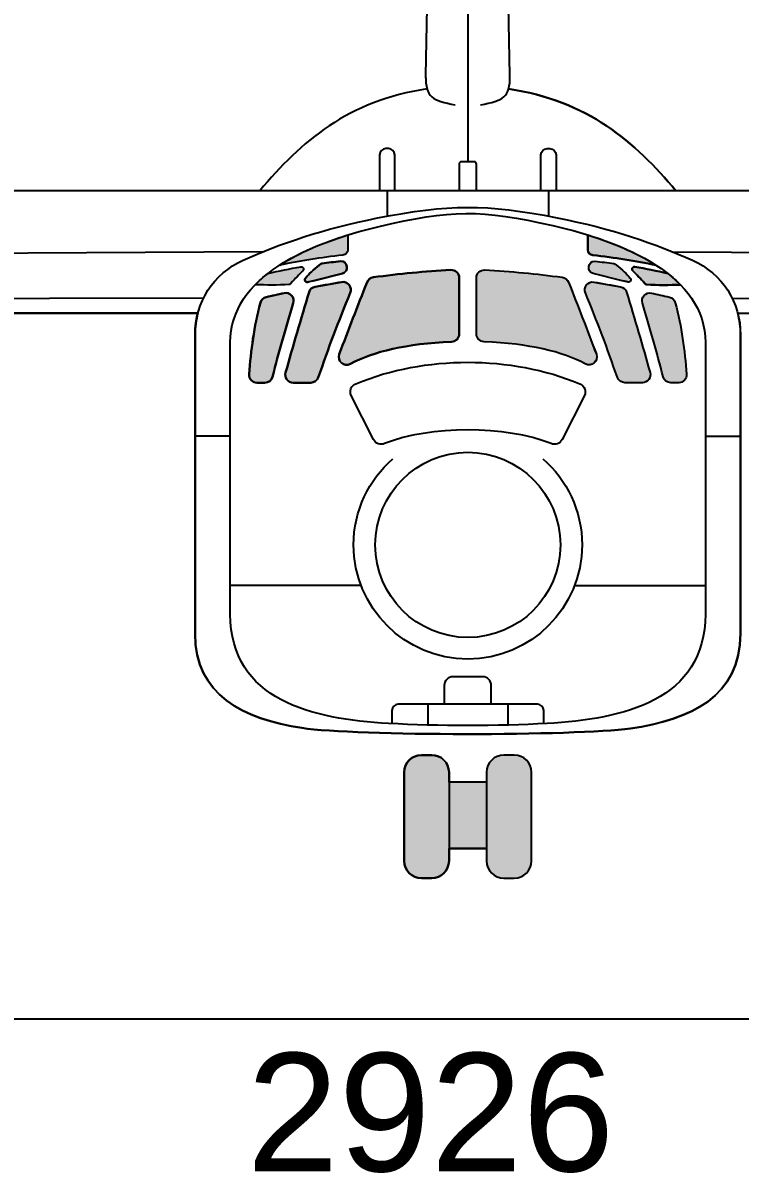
# Model space of a CAD drawing. Extents: x 65 to 351, y 40 to 245.
# Drawn here: x 254.15 to 270.15, y 182.53 to 208.19 of the extents above; entities that cross this region are included whole.
import ezdxf

# ---------------------------------------------------------------- set-up
doc = ezdxf.new("R2010")
doc.units = 0
doc.header["$MEASUREMENT"] = 0
doc.layers.add('4-VIEW', color=7, linetype='CONTINUOUS')
doc.layers.add('SOLIDS', color=7, linetype='CONTINUOUS')

# ---------------------------------------------------------------- blocks, each defined once
blk = doc.blocks.new('BLOCK_2')
at = {"layer": '4-VIEW', "color": 250}
for points in [[(264.073, 223.097), (264.073, 205.092)], [(282.005, 204.444), (246.141, 204.444)], [(262.274, 204.444), (262.274, 203.879)], [(265.872, 204.444), (265.872, 203.879)], [(259.498, 203.083), (247.686, 203.018)], [(268.648, 203.083), (280.46, 203.018)], [(258.177, 202.053), (247.857, 202.031)], [(269.968, 202.053), (280.289, 202.031)], [(258.051, 201.718), (247.857, 201.718)], [(270.095, 201.718), (280.289, 201.718)], [(258.774, 198.975), (257.988, 198.975)], [(269.372, 198.975), (270.157, 198.975)], [(261.691, 195.64), (258.774, 195.64)], [(266.455, 195.64), (269.372, 195.64)], [(263.182, 192.992), (263.182, 192.535)], [(264.963, 192.992), (264.963, 192.526)], [(264.492, 191.253), (263.653, 191.253)], [(264.492, 189.775), (263.653, 189.775)]]:
    blk.add_lwpolyline(points, dxfattribs=at)
for points, knots in [([(264.354, 206.363), (264.864, 206.452), (265.019, 206.535), (265.013, 207.017), (265.013, 207.017), (264.715, 222.587), (264.715, 222.587), (264.689, 223.937), (263.457, 223.937), (263.431, 222.587), (263.431, 222.587), (263.132, 207.017), (263.132, 207.017), (263.127, 206.535), (263.282, 206.452), (263.792, 206.363)], [0, 0, 0, 0, 1, 1, 1, 2, 2, 2, 3, 3, 3, 4, 4, 4, 5, 5, 5, 5]), ([(262.443, 204.444), (262.443, 204.444), (262.443, 205.248), (262.443, 205.248), (262.443, 205.325), (262.379, 205.388), (262.301, 205.388), (262.301, 205.388), (262.246, 205.388), (262.246, 205.388), (262.168, 205.388), (262.105, 205.325), (262.105, 205.248), (262.105, 205.248), (262.105, 204.444), (262.105, 204.444)], [0, 0, 0, 0, 1, 1, 1, 2, 2, 2, 3, 3, 3, 4, 4, 4, 5, 5, 5, 5]), ([(265.703, 204.444), (265.703, 204.444), (265.703, 205.248), (265.703, 205.248), (265.703, 205.325), (265.766, 205.388), (265.844, 205.388), (265.844, 205.388), (265.899, 205.388), (265.899, 205.388), (265.977, 205.388), (266.041, 205.325), (266.041, 205.248), (266.041, 205.248), (266.041, 204.444), (266.041, 204.444)], [0, 0, 0, 0, 1, 1, 1, 2, 2, 2, 3, 3, 3, 4, 4, 4, 5, 5, 5, 5]), ([(264.266, 204.444), (264.266, 204.444), (264.266, 205.039), (264.266, 205.039), (264.266, 205.068), (264.242, 205.096), (264.213, 205.092), (264.213, 205.092), (263.932, 205.092), (263.932, 205.092), (263.903, 205.096), (263.879, 205.068), (263.879, 205.039), (263.879, 205.039), (263.879, 204.444), (263.879, 204.444)], [0, 0, 0, 0, 1, 1, 1, 2, 2, 2, 3, 3, 3, 4, 4, 4, 5, 5, 5, 5]), ([(267.701, 192.451), (269.041, 192.638), (270.157, 193.171), (270.157, 194.566), (270.157, 194.566), (270.157, 201.23), (270.157, 201.23), (270.157, 201.965), (269.752, 202.594), (269.082, 202.896), (268.265, 203.265), (267.29, 203.603), (266.063, 203.844), (264.473, 204.155), (263.651, 204.153), (262.061, 203.839), (260.844, 203.599), (259.875, 203.263), (259.064, 202.896), (258.394, 202.594), (257.988, 201.965), (257.988, 201.23), (257.988, 201.23), (257.988, 194.566), (257.988, 194.566), (257.988, 193.196), (259.065, 192.658), (260.372, 192.462), (261.58, 192.281), (266.475, 192.281), (267.701, 192.451), (267.701, 192.451), (267.701, 192.451), (267.701, 192.451)], [0, 0, 0, 0, 1, 1, 1, 2, 2, 2, 3, 3, 3, 4, 4, 4, 5, 5, 5, 6, 6, 6, 7, 7, 7, 8, 8, 8, 9, 9, 9, 10, 10, 10, 11, 11, 11, 11]), ([(265.842, 192.561), (267.539, 192.655), (269.372, 193.077), (269.372, 195.001), (269.372, 195.001), (269.372, 201.059), (269.372, 201.059), (269.372, 202.557), (267.564, 203.303), (265.968, 203.67), (264.378, 204.035), (263.683, 204.028), (262.092, 203.65), (260.517, 203.276), (258.774, 202.53), (258.774, 201.059), (258.774, 201.059), (258.774, 195.001), (258.774, 195.001), (258.774, 193.076), (260.608, 192.654), (262.306, 192.561), (263.411, 192.5), (264.737, 192.5), (265.842, 192.561), (265.842, 192.561), (265.842, 192.561), (265.842, 192.561)], [0, 0, 0, 0, 1, 1, 1, 2, 2, 2, 3, 3, 3, 4, 4, 4, 5, 5, 5, 6, 6, 6, 7, 7, 7, 8, 8, 8, 9, 9, 9, 9]), ([(261.393, 203.46), (261.393, 203.46), (261.393, 203.132), (261.393, 203.132), (261.393, 203.069), (261.346, 203.016), (261.284, 203.009), (260.798, 202.956), (260.33, 202.88), (259.875, 202.787)], [0, 0, 0, 0, 1, 1, 1, 2, 2, 2, 3, 3, 3, 3]), ([(266.752, 203.46), (266.752, 203.46), (266.752, 203.132), (266.752, 203.132), (266.752, 203.069), (266.799, 203.016), (266.862, 203.009), (267.347, 202.956), (267.815, 202.88), (268.271, 202.787)], [0, 0, 0, 0, 1, 1, 1, 2, 2, 2, 3, 3, 3, 3]), ([(259.613, 202.602), (259.858, 202.657), (260.1, 202.706), (260.347, 202.75), (260.37, 202.754), (260.392, 202.743), (260.403, 202.722), (260.413, 202.7), (260.409, 202.676), (260.392, 202.659), (260.29, 202.563), (260.238, 202.506), (260.118, 202.371), (260.109, 202.36), (260.097, 202.354), (260.082, 202.353), (259.834, 202.336), (259.574, 202.345), (259.325, 202.345)], [0, 0, 0, 0, 1, 1, 1, 2, 2, 2, 3, 3, 3, 4, 4, 4, 5, 5, 5, 6, 6, 6, 6]), ([(260.448, 202.496), (260.553, 202.619), (260.594, 202.648), (260.787, 202.812), (260.795, 202.818), (260.804, 202.822), (260.814, 202.823), (260.953, 202.843), (261.093, 202.859), (261.236, 202.874), (261.397, 202.89), (261.422, 202.638), (261.279, 202.602), (261.279, 202.602), (260.661, 202.447), (260.661, 202.447), (260.606, 202.433), (260.552, 202.421), (260.498, 202.41), (260.476, 202.405), (260.454, 202.415), (260.442, 202.435), (260.431, 202.455), (260.433, 202.479), (260.448, 202.496), (260.448, 202.496), (260.448, 202.496), (260.448, 202.496)], [0, 0, 0, 0, 1, 1, 1, 2, 2, 2, 3, 3, 3, 4, 4, 4, 5, 5, 5, 6, 6, 6, 7, 7, 7, 8, 8, 8, 9, 9, 9, 9]), ([(261.965, 202.516), (262.539, 202.593), (263.116, 202.649), (263.694, 202.68), (263.796, 202.685), (263.88, 202.605), (263.88, 202.504), (263.88, 202.504), (263.88, 201.253), (263.88, 201.253), (263.88, 201.159), (263.806, 201.081), (263.712, 201.077), (262.701, 201.034), (261.967, 200.86), (261.453, 200.583), (261.31, 200.505), (261.147, 200.647), (261.204, 200.799), (261.406, 201.336), (261.613, 201.872), (261.825, 202.406), (261.849, 202.467), (261.9, 202.507), (261.965, 202.516), (261.965, 202.516), (261.965, 202.516), (261.965, 202.516)], [0, 0, 0, 0, 1, 1, 1, 2, 2, 2, 3, 3, 3, 4, 4, 4, 5, 5, 5, 6, 6, 6, 7, 7, 7, 8, 8, 8, 9, 9, 9, 9]), ([(266.18, 202.516), (265.606, 202.593), (265.03, 202.649), (264.451, 202.68), (264.349, 202.685), (264.265, 202.605), (264.265, 202.504), (264.265, 202.504), (264.265, 201.253), (264.265, 201.253), (264.265, 201.159), (264.339, 201.081), (264.434, 201.077), (265.445, 201.034), (266.178, 200.86), (266.693, 200.583), (266.836, 200.505), (266.998, 200.647), (266.941, 200.799), (266.739, 201.336), (266.533, 201.872), (266.32, 202.406), (266.296, 202.467), (266.245, 202.507), (266.18, 202.516), (266.18, 202.516), (266.18, 202.516), (266.18, 202.516)], [0, 0, 0, 0, 1, 1, 1, 2, 2, 2, 3, 3, 3, 4, 4, 4, 5, 5, 5, 6, 6, 6, 7, 7, 7, 8, 8, 8, 9, 9, 9, 9]), ([(267.698, 202.496), (267.592, 202.619), (267.552, 202.648), (267.359, 202.812), (267.35, 202.818), (267.341, 202.822), (267.331, 202.823), (267.193, 202.843), (267.052, 202.859), (266.909, 202.874), (266.749, 202.89), (266.723, 202.638), (266.867, 202.602), (266.867, 202.602), (267.485, 202.447), (267.485, 202.447), (267.54, 202.433), (267.594, 202.421), (267.647, 202.41), (267.67, 202.405), (267.692, 202.415), (267.704, 202.435), (267.715, 202.455), (267.713, 202.479), (267.698, 202.496), (267.698, 202.496), (267.698, 202.496), (267.698, 202.496)], [0, 0, 0, 0, 1, 1, 1, 2, 2, 2, 3, 3, 3, 4, 4, 4, 5, 5, 5, 6, 6, 6, 7, 7, 7, 8, 8, 8, 9, 9, 9, 9]), ([(268.532, 202.602), (268.287, 202.657), (268.045, 202.706), (267.799, 202.75), (267.776, 202.754), (267.753, 202.743), (267.742, 202.722), (267.732, 202.7), (267.736, 202.676), (267.754, 202.659), (267.855, 202.563), (267.908, 202.506), (268.027, 202.371), (268.036, 202.36), (268.049, 202.354), (268.063, 202.353), (268.311, 202.336), (268.571, 202.345), (268.82, 202.345)], [0, 0, 0, 0, 1, 1, 1, 2, 2, 2, 3, 3, 3, 4, 4, 4, 5, 5, 5, 6, 6, 6, 6]), ([(259.573, 202.073), (259.706, 202.104), (259.84, 202.134), (259.972, 202.163), (260.035, 202.176), (260.096, 202.157), (260.14, 202.109), (260.183, 202.062), (260.197, 202), (260.178, 201.938), (260.009, 201.392), (259.855, 200.844), (259.715, 200.296), (259.694, 200.217), (259.625, 200.164), (259.544, 200.164), (259.544, 200.164), (259.368, 200.164), (259.368, 200.164), (259.317, 200.164), (259.274, 200.183), (259.239, 200.22), (259.205, 200.257), (259.188, 200.302), (259.192, 200.352), (259.23, 200.884), (259.304, 201.415), (259.444, 201.946), (259.46, 202.011), (259.509, 202.057), (259.573, 202.073), (259.573, 202.073), (259.573, 202.073), (259.573, 202.073)], [0, 0, 0, 0, 1, 1, 1, 2, 2, 2, 3, 3, 3, 4, 4, 4, 5, 5, 5, 6, 6, 6, 7, 7, 7, 8, 8, 8, 9, 9, 9, 10, 10, 10, 11, 11, 11, 11]), ([(260.666, 202.304), (260.864, 202.341), (261.06, 202.377), (261.258, 202.409), (261.323, 202.42), (261.384, 202.397), (261.425, 202.345), (261.466, 202.294), (261.474, 202.229), (261.45, 202.169), (261.191, 201.543), (260.955, 200.914), (260.737, 200.283), (260.712, 200.21), (260.647, 200.164), (260.57, 200.164), (260.57, 200.164), (260.176, 200.164), (260.176, 200.164), (260.12, 200.164), (260.07, 200.188), (260.036, 200.234), (260.002, 200.279), (259.991, 200.333), (260.007, 200.388), (260.175, 200.987), (260.35, 201.585), (260.531, 202.182), (260.55, 202.246), (260.6, 202.292), (260.666, 202.304), (260.666, 202.304), (260.666, 202.304), (260.666, 202.304)], [0, 0, 0, 0, 1, 1, 1, 2, 2, 2, 3, 3, 3, 4, 4, 4, 5, 5, 5, 6, 6, 6, 7, 7, 7, 8, 8, 8, 9, 9, 9, 10, 10, 10, 11, 11, 11, 11]), ([(267.479, 202.304), (267.282, 202.341), (267.085, 202.377), (266.887, 202.409), (266.823, 202.42), (266.762, 202.397), (266.721, 202.345), (266.68, 202.294), (266.671, 202.229), (266.696, 202.169), (266.954, 201.543), (267.191, 200.914), (267.409, 200.283), (267.434, 200.21), (267.499, 200.164), (267.575, 200.164), (267.575, 200.164), (267.969, 200.164), (267.969, 200.164), (268.026, 200.164), (268.075, 200.188), (268.109, 200.234), (268.144, 200.279), (268.154, 200.333), (268.139, 200.388), (267.971, 200.987), (267.796, 201.585), (267.615, 202.182), (267.595, 202.246), (267.545, 202.292), (267.479, 202.304), (267.479, 202.304), (267.479, 202.304), (267.479, 202.304)], [0, 0, 0, 0, 1, 1, 1, 2, 2, 2, 3, 3, 3, 4, 4, 4, 5, 5, 5, 6, 6, 6, 7, 7, 7, 8, 8, 8, 9, 9, 9, 10, 10, 10, 11, 11, 11, 11]), ([(268.571, 202.073), (268.439, 202.104), (268.306, 202.134), (268.173, 202.163), (268.11, 202.176), (268.049, 202.157), (268.006, 202.109), (267.962, 202.062), (267.949, 202), (267.967, 201.938), (268.137, 201.392), (268.29, 200.844), (268.431, 200.296), (268.451, 200.217), (268.52, 200.164), (268.602, 200.164), (268.602, 200.164), (268.778, 200.164), (268.778, 200.164), (268.828, 200.164), (268.872, 200.183), (268.907, 200.22), (268.941, 200.257), (268.957, 200.302), (268.953, 200.352), (268.916, 200.884), (268.841, 201.415), (268.702, 201.946), (268.685, 202.011), (268.637, 202.057), (268.571, 202.073), (268.571, 202.073), (268.571, 202.073), (268.571, 202.073)], [0, 0, 0, 0, 1, 1, 1, 2, 2, 2, 3, 3, 3, 4, 4, 4, 5, 5, 5, 6, 6, 6, 7, 7, 7, 8, 8, 8, 9, 9, 9, 10, 10, 10, 11, 11, 11, 11]), ([(265.929, 198.805), (266.023, 198.767), (266.129, 198.806), (266.175, 198.897), (266.175, 198.897), (266.673, 199.875), (266.673, 199.875), (266.724, 199.976), (266.679, 200.099), (266.573, 200.142), (265.012, 200.779), (263.133, 200.779), (261.572, 200.142), (261.467, 200.099), (261.421, 199.976), (261.473, 199.875), (261.473, 199.875), (261.971, 198.897), (261.971, 198.897), (262.016, 198.806), (262.123, 198.767), (262.217, 198.805), (263.214, 199.213), (264.932, 199.213), (265.929, 198.805), (265.929, 198.805), (265.929, 198.805), (265.929, 198.805)], [0, 0, 0, 0, 1, 1, 1, 2, 2, 2, 3, 3, 3, 4, 4, 4, 5, 5, 5, 6, 6, 6, 7, 7, 7, 8, 8, 8, 9, 9, 9, 9]), ([(264.073, 194.48), (265.213, 194.48), (266.138, 195.405), (266.138, 196.546), (266.138, 197.687), (265.213, 198.612), (264.073, 198.612), (262.932, 198.612), (262.007, 197.687), (262.007, 196.546), (262.007, 195.405), (262.932, 194.48), (264.073, 194.48), (264.073, 194.48), (264.073, 194.48), (264.073, 194.48)], [0, 0, 0, 0, 1, 1, 1, 2, 2, 2, 3, 3, 3, 4, 4, 4, 5, 5, 5, 5]), ([(265.745, 198.468), (266.282, 198.001), (266.621, 197.313), (266.621, 196.546), (266.621, 195.139), (265.48, 193.998), (264.073, 193.998), (262.666, 193.998), (261.525, 195.139), (261.525, 196.546), (261.525, 197.313), (261.864, 198.001), (262.401, 198.468)], [0, 0, 0, 0, 1, 1, 1, 2, 2, 2, 3, 3, 3, 4, 4, 4, 4]), ([(264.597, 192.992), (264.597, 192.992), (264.597, 193.409), (264.597, 193.409), (264.597, 193.516), (264.51, 193.603), (264.403, 193.603), (264.403, 193.603), (263.742, 193.603), (263.742, 193.603), (263.636, 193.603), (263.548, 193.516), (263.548, 193.409), (263.548, 193.409), (263.548, 192.992), (263.548, 192.992)], [0, 0, 0, 0, 1, 1, 1, 2, 2, 2, 3, 3, 3, 4, 4, 4, 5, 5, 5, 5]), ([(265.766, 192.556), (265.766, 192.556), (265.766, 192.851), (265.766, 192.851), (265.766, 192.929), (265.703, 192.992), (265.625, 192.992), (265.625, 192.992), (262.52, 192.992), (262.52, 192.992), (262.443, 192.992), (262.38, 192.929), (262.38, 192.851), (262.38, 192.851), (262.38, 192.556), (262.38, 192.556)], [0, 0, 0, 0, 1, 1, 1, 2, 2, 2, 3, 3, 3, 4, 4, 4, 5, 5, 5, 5]), ([(263.269, 191.858), (263.269, 191.858), (263.037, 191.858), (263.037, 191.858), (262.826, 191.858), (262.653, 191.685), (262.653, 191.474), (262.653, 191.474), (262.653, 189.496), (262.653, 189.496), (262.653, 189.285), (262.826, 189.112), (263.037, 189.112), (263.037, 189.112), (263.269, 189.112), (263.269, 189.112), (263.481, 189.112), (263.653, 189.285), (263.653, 189.496), (263.653, 189.496), (263.653, 191.474), (263.653, 191.474), (263.653, 191.685), (263.481, 191.858), (263.269, 191.858), (263.269, 191.858), (263.269, 191.858), (263.269, 191.858)], [0, 0, 0, 0, 1, 1, 1, 2, 2, 2, 3, 3, 3, 4, 4, 4, 5, 5, 5, 6, 6, 6, 7, 7, 7, 8, 8, 8, 9, 9, 9, 9]), ([(264.876, 191.858), (264.876, 191.858), (265.109, 191.858), (265.109, 191.858), (265.32, 191.858), (265.492, 191.685), (265.492, 191.474), (265.492, 191.474), (265.492, 189.496), (265.492, 189.496), (265.492, 189.285), (265.32, 189.112), (265.109, 189.112), (265.109, 189.112), (264.876, 189.112), (264.876, 189.112), (264.665, 189.112), (264.492, 189.285), (264.492, 189.496), (264.492, 189.496), (264.492, 191.474), (264.492, 191.474), (264.492, 191.685), (264.665, 191.858), (264.876, 191.858), (264.876, 191.858), (264.876, 191.858), (264.876, 191.858)], [0, 0, 0, 0, 1, 1, 1, 2, 2, 2, 3, 3, 3, 4, 4, 4, 5, 5, 5, 6, 6, 6, 7, 7, 7, 8, 8, 8, 9, 9, 9, 9])]:
    blk.add_open_spline(points, degree=3, knots=knots, dxfattribs=at)
for points in [[(263.163, 206.718), (261.413, 206.465), (260.34, 205.535), (259.429, 204.444)], [(264.983, 206.718), (266.733, 206.465), (267.805, 205.535), (268.716, 204.444)]]:
    blk.add_open_spline(points, degree=3, dxfattribs=at)

msp = doc.modelspace()

# ---------------------------------------------------------------- hatches: boundary and pattern name
at = {"layer": 'SOLIDS'}
h = msp.add_hatch(color=254, dxfattribs=at)
edge = h.paths.add_edge_path()
edge.add_spline(control_points=[(261.393, 203.46), (260.847, 203.291), (260.315, 203.071), (259.875, 202.787), (260.33, 202.88), (260.798, 202.956), (261.284, 203.009), (261.346, 203.016), (261.393, 203.069), (261.393, 203.132), (261.393, 203.132), (261.393, 203.46), (261.393, 203.46)], knot_values=[0, 0, 0, 0, 1, 1, 1, 2, 2, 2, 3, 3, 3, 4, 4, 4, 4], degree=3, periodic=1)
h = msp.add_hatch(color=254, dxfattribs=at)
edge = h.paths.add_edge_path()
edge.add_spline(control_points=[(266.752, 203.132), (266.752, 203.069), (266.799, 203.016), (266.862, 203.009), (267.347, 202.956), (267.815, 202.88), (268.271, 202.787), (267.83, 203.071), (267.297, 203.291), (266.752, 203.46), (266.752, 203.46), (266.752, 203.132), (266.752, 203.132)], knot_values=[0, 0, 0, 0, 1, 1, 1, 2, 2, 2, 3, 3, 3, 4, 4, 4, 4], degree=3, periodic=1)
h = msp.add_hatch(color=254, dxfattribs=at)
edge = h.paths.add_edge_path()
edge.add_spline(control_points=[(259.613, 202.602), (259.509, 202.521), (259.413, 202.436), (259.325, 202.345), (259.574, 202.345), (259.834, 202.336), (260.082, 202.353), (260.097, 202.354), (260.109, 202.36), (260.118, 202.371), (260.238, 202.506), (260.29, 202.563), (260.392, 202.659), (260.409, 202.676), (260.413, 202.7), (260.403, 202.722), (260.392, 202.743), (260.37, 202.754), (260.347, 202.75), (260.1, 202.706), (259.858, 202.657), (259.613, 202.602)], knot_values=[0, 0, 0, 0, 1, 1, 1, 2, 2, 2, 3, 3, 3, 4, 4, 4, 5, 5, 5, 6, 6, 6, 7, 7, 7, 7], degree=3, periodic=1)
h = msp.add_hatch(color=254, dxfattribs=at)
edge = h.paths.add_edge_path()
edge.add_spline(control_points=[(260.787, 202.812), (260.593, 202.648), (260.553, 202.619), (260.448, 202.496), (260.433, 202.479), (260.431, 202.455), (260.442, 202.435), (260.453, 202.415), (260.475, 202.405), (260.498, 202.41), (260.498, 202.41), (260.661, 202.447), (260.661, 202.447), (260.661, 202.447), (261.279, 202.602), (261.279, 202.602), (261.422, 202.638), (261.397, 202.89), (261.236, 202.874), (261.093, 202.859), (260.953, 202.843), (260.814, 202.823), (260.803, 202.822), (260.795, 202.818), (260.787, 202.812)], knot_values=[0, 0, 0, 0, 1, 1, 1, 2, 2, 2, 3, 3, 3, 4, 4, 4, 5, 5, 5, 6, 6, 6, 7, 7, 7, 8, 8, 8, 8], degree=3, periodic=1)
h = msp.add_hatch(color=254, dxfattribs=at)
edge = h.paths.add_edge_path()
edge.add_spline(control_points=[(261.825, 202.406), (261.613, 201.872), (261.406, 201.336), (261.204, 200.799), (261.147, 200.647), (261.31, 200.505), (261.453, 200.583), (261.967, 200.86), (262.701, 201.034), (263.712, 201.077), (263.806, 201.081), (263.88, 201.159), (263.88, 201.253), (263.88, 201.253), (263.88, 202.504), (263.88, 202.504), (263.88, 202.605), (263.796, 202.685), (263.694, 202.68), (263.116, 202.649), (262.539, 202.593), (261.965, 202.516), (261.9, 202.507), (261.849, 202.467), (261.825, 202.406)], knot_values=[0, 0, 0, 0, 1, 1, 1, 2, 2, 2, 3, 3, 3, 4, 4, 4, 5, 5, 5, 6, 6, 6, 7, 7, 7, 8, 8, 8, 8], degree=3, periodic=1)
h = msp.add_hatch(color=254, dxfattribs=at)
edge = h.paths.add_edge_path()
edge.add_spline(control_points=[(264.265, 202.504), (264.265, 202.504), (264.265, 201.253), (264.265, 201.253), (264.265, 201.159), (264.339, 201.081), (264.434, 201.077), (265.445, 201.034), (266.178, 200.86), (266.692, 200.583), (266.836, 200.505), (266.998, 200.647), (266.94, 200.799), (266.739, 201.336), (266.533, 201.872), (266.32, 202.406), (266.296, 202.467), (266.245, 202.507), (266.18, 202.516), (265.606, 202.593), (265.03, 202.649), (264.45, 202.68), (264.349, 202.685), (264.265, 202.605), (264.265, 202.504)], knot_values=[0, 0, 0, 0, 1, 1, 1, 2, 2, 2, 3, 3, 3, 4, 4, 4, 5, 5, 5, 6, 6, 6, 7, 7, 7, 8, 8, 8, 8], degree=3, periodic=1)
h = msp.add_hatch(color=254, dxfattribs=at)
edge = h.paths.add_edge_path()
edge.add_spline(control_points=[(266.909, 202.874), (266.749, 202.89), (266.723, 202.638), (266.867, 202.602), (266.867, 202.602), (267.485, 202.447), (267.485, 202.447), (267.485, 202.447), (267.647, 202.41), (267.647, 202.41), (267.67, 202.405), (267.692, 202.415), (267.703, 202.435), (267.715, 202.455), (267.713, 202.479), (267.698, 202.496), (267.592, 202.619), (267.552, 202.648), (267.359, 202.812), (267.35, 202.818), (267.341, 202.822), (267.331, 202.823), (267.193, 202.843), (267.052, 202.859), (266.909, 202.874)], knot_values=[0, 0, 0, 0, 1, 1, 1, 2, 2, 2, 3, 3, 3, 4, 4, 4, 5, 5, 5, 6, 6, 6, 7, 7, 7, 8, 8, 8, 8], degree=3, periodic=1)
h = msp.add_hatch(color=254, dxfattribs=at)
edge = h.paths.add_edge_path()
edge.add_spline(control_points=[(267.754, 202.659), (267.855, 202.563), (267.907, 202.506), (268.027, 202.371), (268.036, 202.36), (268.048, 202.354), (268.063, 202.353), (268.311, 202.336), (268.571, 202.345), (268.82, 202.345), (268.732, 202.436), (268.636, 202.521), (268.532, 202.602), (268.287, 202.657), (268.045, 202.706), (267.799, 202.75), (267.776, 202.754), (267.753, 202.743), (267.742, 202.722), (267.731, 202.7), (267.736, 202.676), (267.754, 202.659)], knot_values=[0, 0, 0, 0, 1, 1, 1, 2, 2, 2, 3, 3, 3, 4, 4, 4, 5, 5, 5, 6, 6, 6, 7, 7, 7, 7], degree=3, periodic=1)
h = msp.add_hatch(color=254, dxfattribs=at)
edge = h.paths.add_edge_path()
edge.add_spline(control_points=[(259.443, 201.946), (259.304, 201.415), (259.23, 200.884), (259.192, 200.352), (259.188, 200.302), (259.205, 200.257), (259.239, 200.22), (259.274, 200.183), (259.317, 200.164), (259.367, 200.164), (259.367, 200.164), (259.544, 200.164), (259.544, 200.164), (259.625, 200.164), (259.694, 200.217), (259.715, 200.296), (259.855, 200.844), (260.009, 201.392), (260.178, 201.938), (260.197, 202), (260.183, 202.062), (260.14, 202.109), (260.096, 202.157), (260.035, 202.176), (259.972, 202.163), (259.972, 202.163), (259.573, 202.073), (259.573, 202.073), (259.509, 202.057), (259.46, 202.011), (259.443, 201.946)], knot_values=[0, 0, 0, 0, 1, 1, 1, 2, 2, 2, 3, 3, 3, 4, 4, 4, 5, 5, 5, 6, 6, 6, 7, 7, 7, 8, 8, 8, 9, 9, 9, 10, 10, 10, 10], degree=3, periodic=1)
h = msp.add_hatch(color=254, dxfattribs=at)
edge = h.paths.add_edge_path()
edge.add_spline(control_points=[(260.531, 202.182), (260.35, 201.585), (260.175, 200.987), (260.007, 200.388), (259.991, 200.333), (260.001, 200.279), (260.036, 200.234), (260.07, 200.188), (260.119, 200.164), (260.176, 200.164), (260.176, 200.164), (260.57, 200.164), (260.57, 200.164), (260.646, 200.164), (260.712, 200.21), (260.737, 200.283), (260.955, 200.914), (261.191, 201.543), (261.45, 202.169), (261.474, 202.229), (261.466, 202.294), (261.425, 202.345), (261.384, 202.397), (261.323, 202.42), (261.258, 202.409), (261.258, 202.409), (260.666, 202.304), (260.666, 202.304), (260.6, 202.292), (260.55, 202.246), (260.531, 202.182)], knot_values=[0, 0, 0, 0, 1, 1, 1, 2, 2, 2, 3, 3, 3, 4, 4, 4, 5, 5, 5, 6, 6, 6, 7, 7, 7, 8, 8, 8, 9, 9, 9, 10, 10, 10, 10], degree=3, periodic=1)
h = msp.add_hatch(color=254, dxfattribs=at)
edge = h.paths.add_edge_path()
edge.add_spline(control_points=[(266.696, 202.169), (266.954, 201.543), (267.191, 200.914), (267.409, 200.283), (267.434, 200.21), (267.499, 200.164), (267.575, 200.164), (267.575, 200.164), (267.969, 200.164), (267.969, 200.164), (268.026, 200.164), (268.075, 200.188), (268.109, 200.234), (268.143, 200.279), (268.154, 200.333), (268.139, 200.388), (267.971, 200.987), (267.796, 201.585), (267.615, 202.182), (267.595, 202.246), (267.545, 202.292), (267.479, 202.304), (267.479, 202.304), (266.887, 202.409), (266.887, 202.409), (266.823, 202.42), (266.761, 202.397), (266.721, 202.345), (266.68, 202.294), (266.67, 202.229), (266.696, 202.169)], knot_values=[0, 0, 0, 0, 1, 1, 1, 2, 2, 2, 3, 3, 3, 4, 4, 4, 5, 5, 5, 6, 6, 6, 7, 7, 7, 8, 8, 8, 9, 9, 9, 10, 10, 10, 10], degree=3, periodic=1)
h = msp.add_hatch(color=254, dxfattribs=at)
edge = h.paths.add_edge_path()
edge.add_spline(control_points=[(267.967, 201.938), (268.137, 201.392), (268.29, 200.844), (268.431, 200.296), (268.451, 200.217), (268.52, 200.164), (268.602, 200.164), (268.602, 200.164), (268.778, 200.164), (268.778, 200.164), (268.828, 200.164), (268.872, 200.183), (268.907, 200.22), (268.941, 200.257), (268.957, 200.302), (268.953, 200.352), (268.916, 200.884), (268.841, 201.415), (268.702, 201.946), (268.685, 202.011), (268.637, 202.057), (268.571, 202.073), (268.571, 202.073), (268.172, 202.163), (268.172, 202.163), (268.11, 202.176), (268.049, 202.157), (268.006, 202.109), (267.962, 202.062), (267.949, 202), (267.967, 201.938)], knot_values=[0, 0, 0, 0, 1, 1, 1, 2, 2, 2, 3, 3, 3, 4, 4, 4, 5, 5, 5, 6, 6, 6, 7, 7, 7, 8, 8, 8, 9, 9, 9, 10, 10, 10, 10], degree=3, periodic=1)
h = msp.add_hatch(color=252, dxfattribs=at)
edge = h.paths.add_edge_path()
edge.add_spline(control_points=[(264.876, 191.858), (264.876, 191.858), (265.109, 191.858), (265.109, 191.858), (265.32, 191.858), (265.492, 191.685), (265.492, 191.474), (265.492, 191.474), (265.492, 189.496), (265.492, 189.496), (265.492, 189.285), (265.32, 189.112), (265.109, 189.112), (265.109, 189.112), (264.876, 189.112), (264.876, 189.112), (264.665, 189.112), (264.492, 189.285), (264.492, 189.496), (264.492, 189.496), (264.492, 189.775), (264.492, 189.775), (264.492, 189.775), (263.653, 189.775), (263.653, 189.775), (263.653, 189.775), (263.653, 189.496), (263.653, 189.496), (263.653, 189.285), (263.481, 189.112), (263.269, 189.112), (263.269, 189.112), (263.036, 189.112), (263.036, 189.112), (262.826, 189.112), (262.653, 189.285), (262.653, 189.496), (262.653, 189.496), (262.653, 191.474), (262.653, 191.474), (262.653, 191.685), (262.826, 191.858), (263.036, 191.858), (263.036, 191.858), (263.269, 191.858), (263.269, 191.858), (263.481, 191.858), (263.653, 191.685), (263.653, 191.474), (263.653, 191.474), (263.653, 191.253), (263.653, 191.253), (263.653, 191.253), (264.492, 191.253), (264.492, 191.253), (264.492, 191.253), (264.492, 191.474), (264.492, 191.474), (264.492, 191.685), (264.665, 191.858), (264.876, 191.858)], knot_values=[0, 0, 0, 0, 1, 1, 1, 2, 2, 2, 3, 3, 3, 4, 4, 4, 5, 5, 5, 6, 6, 6, 7, 7, 7, 8, 8, 8, 9, 9, 9, 10, 10, 10, 11, 11, 11, 12, 12, 12, 13, 13, 13, 14, 14, 14, 15, 15, 15, 16, 16, 16, 17, 17, 17, 18, 18, 18, 19, 19, 19, 20, 20, 20, 20], degree=3, periodic=1)

# ---------------------------------------------------------------- linework, layer by layer
at = {"layer": '4-VIEW', "color": 250}
msp.add_lwpolyline([(205.434, 185.975), (323.231, 185.975)], dxfattribs=at)
at = {"layer": 'SOLIDS'}
for points, knots in [([(244.481, 204.784), (244.481, 204.929), (244.599, 205.048), (244.744, 205.048), (244.744, 205.048), (244.882, 205.048), (244.882, 205.048), (244.882, 205.048), (245.673, 205.048), (245.673, 205.048), (245.673, 205.048), (245.877, 205.048), (245.877, 205.048), (246.022, 205.048), (246.141, 204.929), (246.141, 204.784), (246.141, 204.784), (246.141, 204.444), (246.141, 204.444), (246.141, 204.444), (259.429, 204.444), (259.429, 204.444), (260.34, 205.535), (261.412, 206.465), (263.163, 206.718), (263.14, 206.796), (263.131, 206.893), (263.132, 207.017), (263.132, 207.017), (263.431, 222.587), (263.431, 222.587), (263.433, 222.685), (263.441, 222.776), (263.456, 222.86), (263.456, 222.86), (245.202, 222.955), (245.202, 222.955), (245.202, 222.955), (245.004, 222.956), (245.004, 222.956), (244.551, 222.959), (243.887, 223.63), (244.76, 223.647), (244.76, 223.647), (245.202, 223.656), (245.202, 223.656), (245.202, 223.656), (261.672, 223.981), (261.672, 223.981), (263.356, 224.014), (264.79, 224.014), (266.473, 223.981), (266.473, 223.981), (282.944, 223.656), (282.944, 223.656), (282.944, 223.656), (283.386, 223.647), (283.386, 223.647), (284.258, 223.63), (283.594, 222.959), (283.141, 222.956), (283.141, 222.956), (282.944, 222.955), (282.944, 222.955), (282.944, 222.955), (264.691, 222.86), (264.691, 222.86), (264.705, 222.776), (264.713, 222.685), (264.714, 222.587), (264.714, 222.587), (265.013, 207.017), (265.013, 207.017), (265.015, 206.893), (265.006, 206.796), (264.982, 206.718), (266.733, 206.465), (267.805, 205.535), (268.716, 204.444), (268.716, 204.444), (282.004, 204.444), (282.004, 204.444), (282.004, 204.444), (282.004, 204.784), (282.004, 204.784), (282.004, 204.929), (282.123, 205.048), (282.268, 205.048), (282.268, 205.048), (282.472, 205.048), (282.472, 205.048), (282.472, 205.048), (283.263, 205.048), (283.263, 205.048), (283.263, 205.048), (283.4, 205.048), (283.4, 205.048), (283.547, 205.048), (283.665, 204.929), (283.665, 204.784), (283.665, 204.784), (283.665, 204.624), (283.665, 204.624), (283.665, 204.624), (285.73, 204.787), (285.73, 204.787), (285.73, 204.787), (320.887, 207.566), (320.887, 207.566), (320.887, 207.566), (321.88, 207.645), (321.88, 207.645), (323.513, 207.774), (322.523, 206.425), (321.665, 206.323), (321.665, 206.323), (321.028, 206.249), (321.028, 206.249), (321.028, 206.249), (321.028, 205.413), (321.028, 205.413), (321.028, 205.364), (320.989, 205.324), (320.94, 205.324), (320.94, 205.324), (320.804, 205.324), (320.804, 205.324), (320.755, 205.324), (320.716, 205.364), (320.716, 205.413), (320.716, 205.413), (320.716, 206.21), (320.716, 206.21), (320.716, 206.21), (314.337, 205.454), (314.337, 205.454), (314.337, 205.454), (314.337, 204.618), (314.337, 204.618), (314.337, 204.569), (314.298, 204.529), (314.249, 204.529), (314.249, 204.529), (314.113, 204.529), (314.113, 204.529), (314.065, 204.529), (314.025, 204.569), (314.025, 204.618), (314.025, 204.618), (314.025, 205.415), (314.025, 205.415), (314.025, 205.415), (304.453, 204.279), (304.453, 204.279), (304.453, 204.279), (304.453, 203.443), (304.453, 203.443), (304.453, 203.395), (304.414, 203.355), (304.365, 203.355), (304.365, 203.355), (304.229, 203.355), (304.229, 203.355), (304.181, 203.355), (304.141, 203.395), (304.141, 203.443), (304.141, 203.443), (304.141, 204.241), (304.141, 204.241), (304.141, 204.241), (295.661, 203.234), (295.661, 203.234), (295.661, 203.234), (295.661, 202.398), (295.661, 202.398), (295.661, 202.35), (295.622, 202.31), (295.573, 202.31), (295.573, 202.31), (295.437, 202.31), (295.437, 202.31), (295.389, 202.31), (295.349, 202.35), (295.349, 202.398), (295.349, 202.398), (295.349, 203.196), (295.349, 203.196), (295.349, 203.196), (287.726, 202.291), (287.726, 202.291), (287.726, 202.291), (287.726, 201.455), (287.726, 201.455), (287.726, 201.407), (287.686, 201.367), (287.638, 201.367), (287.638, 201.367), (287.501, 201.367), (287.501, 201.367), (287.453, 201.367), (287.413, 201.407), (287.413, 201.455), (287.413, 201.455), (287.413, 202.253), (287.413, 202.253), (287.413, 202.253), (286.05, 202.091), (286.05, 202.091), (286.05, 202.091), (285.465, 202.022), (285.465, 202.022), (285.465, 202.022), (285.465, 201.651), (285.465, 201.651), (285.465, 201.651), (285.465, 198.208), (285.465, 198.208), (285.465, 198.208), (285.465, 197.016), (285.465, 197.016), (285.465, 195.327), (280.289, 195.343), (280.289, 197.024), (280.289, 197.024), (280.289, 198.208), (280.289, 198.208), (280.289, 198.208), (280.289, 201.651), (280.289, 201.651), (280.289, 201.651), (280.289, 201.718), (280.289, 201.718), (280.289, 201.718), (278.958, 201.718), (278.958, 201.718), (278.958, 201.718), (278.958, 200.92), (278.958, 200.92), (278.958, 200.872), (278.918, 200.832), (278.869, 200.832), (278.869, 200.832), (278.733, 200.832), (278.733, 200.832), (278.685, 200.832), (278.645, 200.872), (278.645, 200.92), (278.645, 200.92), (278.645, 201.718), (278.645, 201.718), (278.645, 201.718), (270.095, 201.718), (270.095, 201.718), (270.136, 201.563), (270.157, 201.399), (270.157, 201.23), (270.157, 201.23), (270.157, 198.975), (270.157, 198.975), (270.157, 198.975), (270.157, 194.566), (270.157, 194.566), (270.157, 193.171), (269.041, 192.638), (267.701, 192.451), (266.475, 192.281), (261.58, 192.281), (260.372, 192.462), (259.065, 192.658), (257.988, 193.196), (257.988, 194.566), (257.988, 194.566), (257.988, 198.975), (257.988, 198.975), (257.988, 198.975), (257.988, 201.23), (257.988, 201.23), (257.988, 201.399), (258.009, 201.563), (258.051, 201.718), (258.051, 201.718), (249.501, 201.718), (249.501, 201.718), (249.501, 201.718), (249.501, 200.92), (249.501, 200.92), (249.501, 200.872), (249.461, 200.832), (249.412, 200.832), (249.412, 200.832), (249.276, 200.832), (249.276, 200.832), (249.227, 200.832), (249.188, 200.872), (249.188, 200.92), (249.188, 200.92), (249.188, 201.718), (249.188, 201.718), (249.188, 201.718), (247.857, 201.718), (247.857, 201.718), (247.857, 201.718), (247.857, 201.651), (247.857, 201.651), (247.857, 201.651), (247.857, 198.208), (247.857, 198.208), (247.857, 198.208), (247.857, 197.024), (247.857, 197.024), (247.857, 195.343), (242.681, 195.327), (242.681, 197.016), (242.681, 197.016), (242.681, 198.208), (242.681, 198.208), (242.681, 198.208), (242.681, 201.651), (242.681, 201.651), (242.681, 201.651), (242.681, 202.022), (242.681, 202.022), (242.681, 202.022), (242.095, 202.091), (242.095, 202.091), (242.095, 202.091), (240.732, 202.253), (240.732, 202.253), (240.732, 202.253), (240.732, 201.455), (240.732, 201.455), (240.732, 201.407), (240.692, 201.367), (240.644, 201.367), (240.644, 201.367), (240.508, 201.367), (240.508, 201.367), (240.459, 201.367), (240.419, 201.407), (240.419, 201.455), (240.419, 201.455), (240.419, 202.291), (240.419, 202.291), (240.419, 202.291), (232.797, 203.196), (232.797, 203.196), (232.797, 203.196), (232.797, 202.398), (232.797, 202.398), (232.797, 202.35), (232.757, 202.31), (232.709, 202.31), (232.709, 202.31), (232.572, 202.31), (232.572, 202.31), (232.524, 202.31), (232.485, 202.35), (232.485, 202.398), (232.485, 202.398), (232.485, 203.234), (232.485, 203.234), (232.485, 203.234), (224.004, 204.241), (224.004, 204.241), (224.004, 204.241), (224.004, 203.443), (224.004, 203.443), (224.004, 203.395), (223.965, 203.355), (223.916, 203.355), (223.916, 203.355), (223.78, 203.355), (223.78, 203.355), (223.731, 203.355), (223.692, 203.395), (223.692, 203.443), (223.692, 203.443), (223.692, 204.279), (223.692, 204.279), (223.692, 204.279), (214.12, 205.415), (214.12, 205.415), (214.12, 205.415), (214.12, 204.618), (214.12, 204.618), (214.12, 204.569), (214.081, 204.529), (214.032, 204.529), (214.032, 204.529), (213.896, 204.529), (213.896, 204.529), (213.847, 204.529), (213.807, 204.569), (213.807, 204.618), (213.807, 204.618), (213.807, 205.454), (213.807, 205.454), (213.807, 205.454), (207.43, 206.21), (207.43, 206.21), (207.43, 206.21), (207.43, 205.413), (207.43, 205.413), (207.43, 205.364), (207.39, 205.324), (207.342, 205.324), (207.342, 205.324), (207.206, 205.324), (207.206, 205.324), (207.157, 205.324), (207.118, 205.364), (207.118, 205.413), (207.118, 205.413), (207.118, 206.249), (207.118, 206.249), (207.118, 206.249), (206.48, 206.323), (206.48, 206.323), (205.622, 206.425), (204.632, 207.774), (206.265, 207.645), (206.265, 207.645), (207.259, 207.566), (207.259, 207.566), (207.259, 207.566), (242.416, 204.787), (242.416, 204.787), (242.416, 204.787), (244.481, 204.624), (244.481, 204.624), (244.481, 204.624), (244.481, 204.784), (244.481, 204.784)], [0, 0, 0, 0, 1, 1, 1, 2, 2, 2, 3, 3, 3, 4, 4, 4, 5, 5, 5, 6, 6, 6, 7, 7, 7, 8, 8, 8, 9, 9, 9, 10, 10, 10, 11, 11, 11, 12, 12, 12, 13, 13, 13, 14, 14, 14, 15, 15, 15, 16, 16, 16, 17, 17, 17, 18, 18, 18, 19, 19, 19, 20, 20, 20, 21, 21, 21, 22, 22, 22, 23, 23, 23, 24, 24, 24, 25, 25, 25, 26, 26, 26, 27, 27, 27, 28, 28, 28, 29, 29, 29, 30, 30, 30, 31, 31, 31, 32, 32, 32, 33, 33, 33, 34, 34, 34, 35, 35, 35, 36, 36, 36, 37, 37, 37, 38, 38, 38, 39, 39, 39, 40, 40, 40, 41, 41, 41, 42, 42, 42, 43, 43, 43, 44, 44, 44, 45, 45, 45, 46, 46, 46, 47, 47, 47, 48, 48, 48, 49, 49, 49, 50, 50, 50, 51, 51, 51, 52, 52, 52, 53, 53, 53, 54, 54, 54, 55, 55, 55, 56, 56, 56, 57, 57, 57, 58, 58, 58, 59, 59, 59, 60, 60, 60, 61, 61, 61, 62, 62, 62, 63, 63, 63, 64, 64, 64, 65, 65, 65, 66, 66, 66, 67, 67, 67, 68, 68, 68, 69, 69, 69, 70, 70, 70, 71, 71, 71, 72, 72, 72, 73, 73, 73, 74, 74, 74, 75, 75, 75, 76, 76, 76, 77, 77, 77, 78, 78, 78, 79, 79, 79, 80, 80, 80, 81, 81, 81, 82, 82, 82, 83, 83, 83, 84, 84, 84, 85, 85, 85, 86, 86, 86, 87, 87, 87, 88, 88, 88, 89, 89, 89, 90, 90, 90, 91, 91, 91, 92, 92, 92, 93, 93, 93, 94, 94, 94, 95, 95, 95, 96, 96, 96, 97, 97, 97, 98, 98, 98, 99, 99, 99, 100, 100, 100, 101, 101, 101, 102, 102, 102, 103, 103, 103, 104, 104, 104, 105, 105, 105, 106, 106, 106, 107, 107, 107, 108, 108, 108, 109, 109, 109, 110, 110, 110, 111, 111, 111, 112, 112, 112, 113, 113, 113, 114, 114, 114, 115, 115, 115, 116, 116, 116, 117, 117, 117, 118, 118, 118, 119, 119, 119, 120, 120, 120, 121, 121, 121, 122, 122, 122, 123, 123, 123, 124, 124, 124, 125, 125, 125, 126, 126, 126, 127, 127, 127, 128, 128, 128, 129, 129, 129, 130, 130, 130, 131, 131, 131, 132, 132, 132, 133, 133, 133, 134, 134, 134, 135, 135, 135, 136, 136, 136, 137, 137, 137, 138, 138, 138, 139, 139, 139, 140, 140, 140, 141, 141, 141, 142, 142, 142, 143, 143, 143, 144, 144, 144, 144]), ([(261.393, 203.46), (260.847, 203.291), (260.315, 203.071), (259.875, 202.787), (260.33, 202.88), (260.798, 202.956), (261.284, 203.009), (261.346, 203.016), (261.393, 203.069), (261.393, 203.132), (261.393, 203.132), (261.393, 203.46), (261.393, 203.46)], [0, 0, 0, 0, 1, 1, 1, 2, 2, 2, 3, 3, 3, 4, 4, 4, 4]), ([(266.752, 203.132), (266.752, 203.069), (266.799, 203.016), (266.862, 203.009), (267.347, 202.956), (267.815, 202.88), (268.271, 202.787), (267.83, 203.071), (267.297, 203.291), (266.752, 203.46), (266.752, 203.46), (266.752, 203.132), (266.752, 203.132)], [0, 0, 0, 0, 1, 1, 1, 2, 2, 2, 3, 3, 3, 4, 4, 4, 4]), ([(259.613, 202.602), (259.509, 202.521), (259.413, 202.436), (259.325, 202.345), (259.574, 202.345), (259.834, 202.336), (260.082, 202.353), (260.097, 202.354), (260.109, 202.36), (260.118, 202.371), (260.238, 202.506), (260.29, 202.563), (260.392, 202.659), (260.409, 202.676), (260.413, 202.7), (260.403, 202.722), (260.392, 202.743), (260.37, 202.754), (260.347, 202.75), (260.1, 202.706), (259.858, 202.657), (259.613, 202.602)], [0, 0, 0, 0, 1, 1, 1, 2, 2, 2, 3, 3, 3, 4, 4, 4, 5, 5, 5, 6, 6, 6, 7, 7, 7, 7]), ([(260.787, 202.812), (260.593, 202.648), (260.553, 202.619), (260.448, 202.496), (260.433, 202.479), (260.431, 202.455), (260.442, 202.435), (260.453, 202.415), (260.475, 202.405), (260.498, 202.41), (260.498, 202.41), (260.661, 202.447), (260.661, 202.447), (260.661, 202.447), (261.279, 202.602), (261.279, 202.602), (261.422, 202.638), (261.397, 202.89), (261.236, 202.874), (261.093, 202.859), (260.953, 202.843), (260.814, 202.823), (260.803, 202.822), (260.795, 202.818), (260.787, 202.812)], [0, 0, 0, 0, 1, 1, 1, 2, 2, 2, 3, 3, 3, 4, 4, 4, 5, 5, 5, 6, 6, 6, 7, 7, 7, 8, 8, 8, 8]), ([(261.825, 202.406), (261.613, 201.872), (261.406, 201.336), (261.204, 200.799), (261.147, 200.647), (261.31, 200.505), (261.453, 200.583), (261.967, 200.86), (262.701, 201.034), (263.712, 201.077), (263.806, 201.081), (263.88, 201.159), (263.88, 201.253), (263.88, 201.253), (263.88, 202.504), (263.88, 202.504), (263.88, 202.605), (263.796, 202.685), (263.694, 202.68), (263.116, 202.649), (262.539, 202.593), (261.965, 202.516), (261.9, 202.507), (261.849, 202.467), (261.825, 202.406)], [0, 0, 0, 0, 1, 1, 1, 2, 2, 2, 3, 3, 3, 4, 4, 4, 5, 5, 5, 6, 6, 6, 7, 7, 7, 8, 8, 8, 8]), ([(264.265, 202.504), (264.265, 202.504), (264.265, 201.253), (264.265, 201.253), (264.265, 201.159), (264.339, 201.081), (264.434, 201.077), (265.445, 201.034), (266.178, 200.86), (266.692, 200.583), (266.836, 200.505), (266.998, 200.647), (266.94, 200.799), (266.739, 201.336), (266.533, 201.872), (266.32, 202.406), (266.296, 202.467), (266.245, 202.507), (266.18, 202.516), (265.606, 202.593), (265.03, 202.649), (264.45, 202.68), (264.349, 202.685), (264.265, 202.605), (264.265, 202.504)], [0, 0, 0, 0, 1, 1, 1, 2, 2, 2, 3, 3, 3, 4, 4, 4, 5, 5, 5, 6, 6, 6, 7, 7, 7, 8, 8, 8, 8]), ([(266.909, 202.874), (266.749, 202.89), (266.723, 202.638), (266.867, 202.602), (266.867, 202.602), (267.485, 202.447), (267.485, 202.447), (267.485, 202.447), (267.647, 202.41), (267.647, 202.41), (267.67, 202.405), (267.692, 202.415), (267.703, 202.435), (267.715, 202.455), (267.713, 202.479), (267.698, 202.496), (267.592, 202.619), (267.552, 202.648), (267.359, 202.812), (267.35, 202.818), (267.341, 202.822), (267.331, 202.823), (267.193, 202.843), (267.052, 202.859), (266.909, 202.874)], [0, 0, 0, 0, 1, 1, 1, 2, 2, 2, 3, 3, 3, 4, 4, 4, 5, 5, 5, 6, 6, 6, 7, 7, 7, 8, 8, 8, 8]), ([(267.754, 202.659), (267.855, 202.563), (267.907, 202.506), (268.027, 202.371), (268.036, 202.36), (268.048, 202.354), (268.063, 202.353), (268.311, 202.336), (268.571, 202.345), (268.82, 202.345), (268.732, 202.436), (268.636, 202.521), (268.532, 202.602), (268.287, 202.657), (268.045, 202.706), (267.799, 202.75), (267.776, 202.754), (267.753, 202.743), (267.742, 202.722), (267.731, 202.7), (267.736, 202.676), (267.754, 202.659)], [0, 0, 0, 0, 1, 1, 1, 2, 2, 2, 3, 3, 3, 4, 4, 4, 5, 5, 5, 6, 6, 6, 7, 7, 7, 7]), ([(259.443, 201.946), (259.304, 201.415), (259.23, 200.884), (259.192, 200.352), (259.188, 200.302), (259.205, 200.257), (259.239, 200.22), (259.274, 200.183), (259.317, 200.164), (259.367, 200.164), (259.367, 200.164), (259.544, 200.164), (259.544, 200.164), (259.625, 200.164), (259.694, 200.217), (259.715, 200.296), (259.855, 200.844), (260.009, 201.392), (260.178, 201.938), (260.197, 202), (260.183, 202.062), (260.14, 202.109), (260.096, 202.157), (260.035, 202.176), (259.972, 202.163), (259.972, 202.163), (259.573, 202.073), (259.573, 202.073), (259.509, 202.057), (259.46, 202.011), (259.443, 201.946)], [0, 0, 0, 0, 1, 1, 1, 2, 2, 2, 3, 3, 3, 4, 4, 4, 5, 5, 5, 6, 6, 6, 7, 7, 7, 8, 8, 8, 9, 9, 9, 10, 10, 10, 10]), ([(260.531, 202.182), (260.35, 201.585), (260.175, 200.987), (260.007, 200.388), (259.991, 200.333), (260.001, 200.279), (260.036, 200.234), (260.07, 200.188), (260.119, 200.164), (260.176, 200.164), (260.176, 200.164), (260.57, 200.164), (260.57, 200.164), (260.646, 200.164), (260.712, 200.21), (260.737, 200.283), (260.955, 200.914), (261.191, 201.543), (261.45, 202.169), (261.474, 202.229), (261.466, 202.294), (261.425, 202.345), (261.384, 202.397), (261.323, 202.42), (261.258, 202.409), (261.258, 202.409), (260.666, 202.304), (260.666, 202.304), (260.6, 202.292), (260.55, 202.246), (260.531, 202.182)], [0, 0, 0, 0, 1, 1, 1, 2, 2, 2, 3, 3, 3, 4, 4, 4, 5, 5, 5, 6, 6, 6, 7, 7, 7, 8, 8, 8, 9, 9, 9, 10, 10, 10, 10]), ([(266.696, 202.169), (266.954, 201.543), (267.191, 200.914), (267.409, 200.283), (267.434, 200.21), (267.499, 200.164), (267.575, 200.164), (267.575, 200.164), (267.969, 200.164), (267.969, 200.164), (268.026, 200.164), (268.075, 200.188), (268.109, 200.234), (268.143, 200.279), (268.154, 200.333), (268.139, 200.388), (267.971, 200.987), (267.796, 201.585), (267.615, 202.182), (267.595, 202.246), (267.545, 202.292), (267.479, 202.304), (267.479, 202.304), (266.887, 202.409), (266.887, 202.409), (266.823, 202.42), (266.761, 202.397), (266.721, 202.345), (266.68, 202.294), (266.67, 202.229), (266.696, 202.169)], [0, 0, 0, 0, 1, 1, 1, 2, 2, 2, 3, 3, 3, 4, 4, 4, 5, 5, 5, 6, 6, 6, 7, 7, 7, 8, 8, 8, 9, 9, 9, 10, 10, 10, 10]), ([(267.967, 201.938), (268.137, 201.392), (268.29, 200.844), (268.431, 200.296), (268.451, 200.217), (268.52, 200.164), (268.602, 200.164), (268.602, 200.164), (268.778, 200.164), (268.778, 200.164), (268.828, 200.164), (268.872, 200.183), (268.907, 200.22), (268.941, 200.257), (268.957, 200.302), (268.953, 200.352), (268.916, 200.884), (268.841, 201.415), (268.702, 201.946), (268.685, 202.011), (268.637, 202.057), (268.571, 202.073), (268.571, 202.073), (268.172, 202.163), (268.172, 202.163), (268.11, 202.176), (268.049, 202.157), (268.006, 202.109), (267.962, 202.062), (267.949, 202), (267.967, 201.938)], [0, 0, 0, 0, 1, 1, 1, 2, 2, 2, 3, 3, 3, 4, 4, 4, 5, 5, 5, 6, 6, 6, 7, 7, 7, 8, 8, 8, 9, 9, 9, 10, 10, 10, 10]), ([(264.876, 191.858), (264.876, 191.858), (265.109, 191.858), (265.109, 191.858), (265.32, 191.858), (265.492, 191.685), (265.492, 191.474), (265.492, 191.474), (265.492, 189.496), (265.492, 189.496), (265.492, 189.285), (265.32, 189.112), (265.109, 189.112), (265.109, 189.112), (264.876, 189.112), (264.876, 189.112), (264.665, 189.112), (264.492, 189.285), (264.492, 189.496), (264.492, 189.496), (264.492, 189.775), (264.492, 189.775), (264.492, 189.775), (263.653, 189.775), (263.653, 189.775), (263.653, 189.775), (263.653, 189.496), (263.653, 189.496), (263.653, 189.285), (263.481, 189.112), (263.269, 189.112), (263.269, 189.112), (263.036, 189.112), (263.036, 189.112), (262.826, 189.112), (262.653, 189.285), (262.653, 189.496), (262.653, 189.496), (262.653, 191.474), (262.653, 191.474), (262.653, 191.685), (262.826, 191.858), (263.036, 191.858), (263.036, 191.858), (263.269, 191.858), (263.269, 191.858), (263.481, 191.858), (263.653, 191.685), (263.653, 191.474), (263.653, 191.474), (263.653, 191.253), (263.653, 191.253), (263.653, 191.253), (264.492, 191.253), (264.492, 191.253), (264.492, 191.253), (264.492, 191.474), (264.492, 191.474), (264.492, 191.685), (264.665, 191.858), (264.876, 191.858)], [0, 0, 0, 0, 1, 1, 1, 2, 2, 2, 3, 3, 3, 4, 4, 4, 5, 5, 5, 6, 6, 6, 7, 7, 7, 8, 8, 8, 9, 9, 9, 10, 10, 10, 11, 11, 11, 12, 12, 12, 13, 13, 13, 14, 14, 14, 15, 15, 15, 16, 16, 16, 17, 17, 17, 18, 18, 18, 19, 19, 19, 20, 20, 20, 20])]:
    msp.add_open_spline(points, degree=3, knots=knots, dxfattribs=at)

# ---------------------------------------------------------------- block references
at = {"layer": '4-VIEW'}
msp.add_blockref('BLOCK_2', (0, 0), dxfattribs=at)

# ---------------------------------------------------------------- texts
at = {"layer": '4-VIEW', "color": 7, "insert": (259.141, 182.533), "char_height": 2.63878, "attachment_point": 7}
msp.add_mtext('\\fArial|b0|i0|c0|p34;\\W1;2926', dxfattribs=at)

doc.saveas('drawing.dxf')
